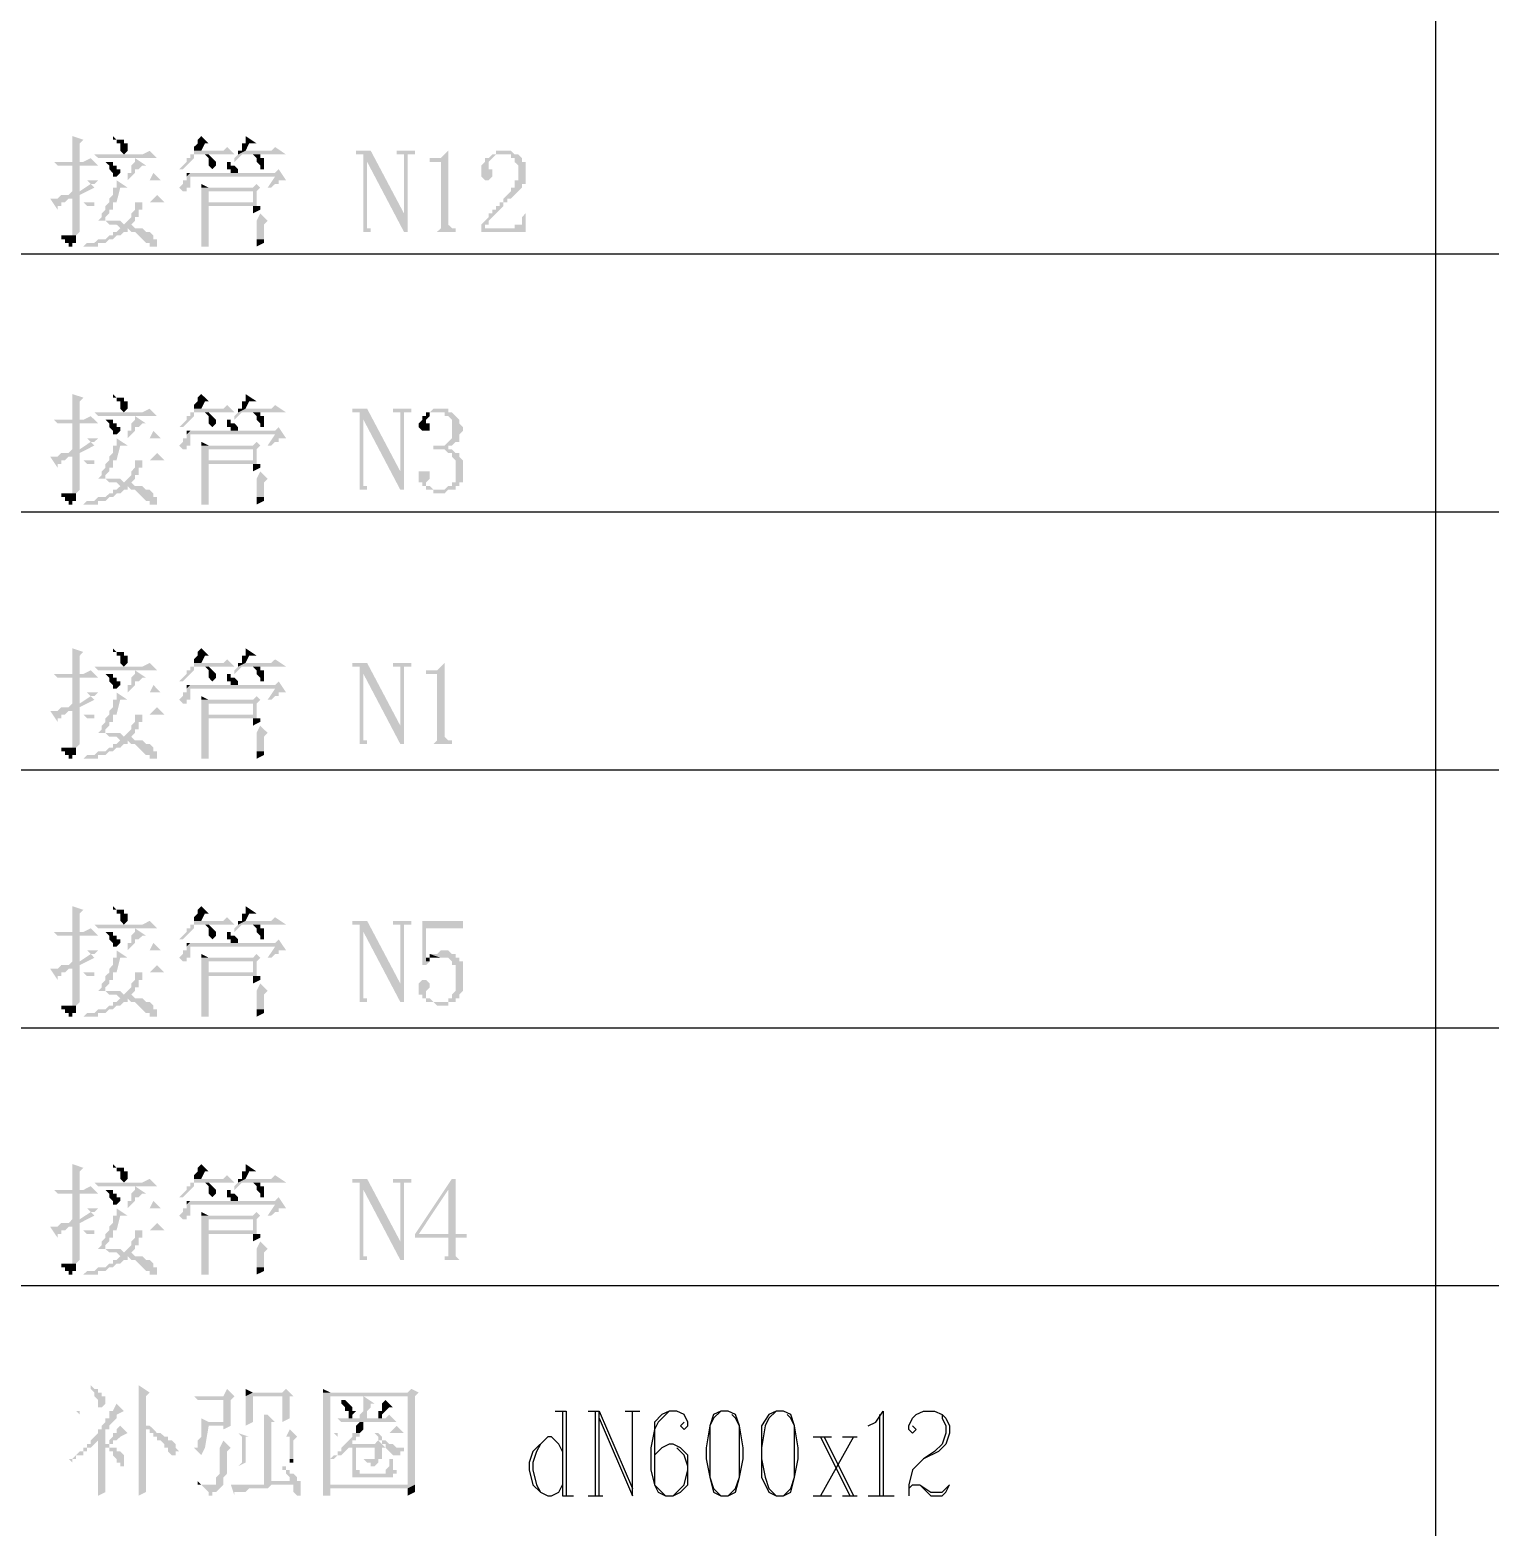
# Model space of a CAD drawing. Extents: x 51 to 246, y 3 to 417.
# Drawn here: x 198.56 to 215.34, y 81.17 to 98.37 of the extents above; entities that cross this region are included whole.
import ezdxf

# ---------------------------------------------------------------- set-up
doc = ezdxf.new("R2010")
doc.units = 0
doc.header["$MEASUREMENT"] = 0
doc.layers.add('_____1', color=160, linetype='Continuous')

msp = doc.modelspace()

# ---------------------------------------------------------------- hatches: boundary and pattern name
at = {"layer": '_____1'}
for points in [[(199.051, 97.155), (199.051, 96.858), (199.136, 96.858), (199.136, 97.07), (199.178, 97.112)], [(200.829, 97.028), (200.787, 96.985), (200.448, 96.985), (200.448, 96.943), (200.406, 96.943), (200.406, 96.901), (200.364, 96.901), (200.364, 96.858), (200.279, 96.774), (200.321, 96.774), (200.448, 96.901), (200.448, 96.943), (200.914, 96.943)], [(200.533, 97.155), (200.491, 97.112), (200.491, 97.07), (200.448, 97.028), (200.448, 96.985), (200.533, 96.985), (200.575, 97.07), (200.618, 97.07)], [(201.38, 97.028), (201.337, 96.985), (201.041, 96.985), (200.956, 96.943), (200.914, 96.901), (200.914, 96.858), (200.999, 96.943), (201.507, 96.943)], [(201.041, 97.155), (201.041, 97.07), (200.999, 97.07), (200.999, 96.985), (200.956, 96.985), (200.956, 96.943), (201.041, 96.985), (201.083, 97.07), (201.168, 97.07)], [(199.263, 96.901), (199.178, 96.858), (198.84, 96.858), (198.882, 96.816), (199.348, 96.816)], [(199.94, 96.985), (199.856, 96.943), (199.305, 96.943), (199.348, 96.901), (200.025, 96.901)], [(199.432, 96.901), (199.432, 96.858), (199.475, 96.816), (199.475, 96.774), (199.517, 96.731), (199.517, 96.689), (199.559, 96.689), (199.602, 96.731), (199.602, 96.774), (199.559, 96.774), (199.559, 96.816), (199.517, 96.816), (199.517, 96.858), (199.432, 96.858)], [(199.771, 96.901), (199.771, 96.858), (199.729, 96.816), (199.729, 96.731), (199.686, 96.731), (199.686, 96.647), (199.771, 96.731), (199.771, 96.774), (199.813, 96.774), (199.856, 96.816), (199.898, 96.816)], [(200.787, 96.858), (200.829, 96.858), (200.829, 96.774), (200.872, 96.774), (200.872, 96.731), (200.956, 96.731), (200.956, 96.774), (200.914, 96.816), (200.872, 96.816), (200.872, 96.858), (200.829, 96.858)], [(202.48, 96.985), (202.311, 96.985), (202.311, 96.943), (202.396, 96.943), (202.396, 96.901), (202.438, 96.858), (202.861, 96.054), (202.861, 96.266)], [(202.396, 96.901), (202.396, 96.054), (202.311, 96.054), (202.523, 96.054), (202.48, 96.054), (202.48, 96.096), (202.438, 96.096), (202.438, 96.858)], [(202.988, 96.985), (202.777, 96.985), (202.777, 96.943), (202.861, 96.943), (202.861, 96.054), (202.904, 96.054), (202.904, 96.943), (202.988, 96.943)], [(203.369, 96.985), (203.285, 96.901), (203.158, 96.901), (203.158, 96.858), (203.285, 96.858), (203.285, 96.096), (203.242, 96.054), (203.158, 96.054), (203.539, 96.054), (203.454, 96.054), (203.454, 96.096), (203.412, 96.096), (203.369, 96.138)], [(204.004, 96.985), (203.92, 96.985), (203.92, 96.943), (203.877, 96.943), (204.089, 96.943), (204.089, 96.901), (204.131, 96.901), (204.131, 96.858), (204.174, 96.816), (204.174, 96.647), (204.131, 96.647), (204.131, 96.562), (204.089, 96.562), (204.089, 96.52), (204.004, 96.435), (204.004, 96.393), (203.962, 96.393), (203.962, 96.35), (203.92, 96.35), (203.92, 96.308), (203.877, 96.308), (203.877, 96.266), (203.835, 96.266), (203.835, 96.223), (203.793, 96.181), (203.75, 96.138), (203.75, 96.096), (203.793, 96.096), (203.793, 96.138), (203.835, 96.138), (203.835, 96.181), (204.004, 96.35), (204.004, 96.393), (204.047, 96.393), (204.047, 96.435), (204.089, 96.435), (204.174, 96.52), (204.216, 96.562), (204.216, 96.604), (204.258, 96.604), (204.258, 96.858), (204.216, 96.858), (204.216, 96.901), (204.174, 96.943), (204.131, 96.943), (204.089, 96.985), (204.047, 96.985)], [(203.877, 96.943), (203.835, 96.901), (203.793, 96.901), (203.793, 96.858), (203.75, 96.816), (203.75, 96.689), (203.793, 96.647), (203.835, 96.647), (203.877, 96.689), (203.877, 96.774), (203.835, 96.774), (203.835, 96.858), (203.92, 96.943), (204.004, 96.943)], [(199.983, 96.731), (199.94, 96.647), (199.221, 96.647), (199.263, 96.604), (199.305, 96.604), (199.348, 96.647), (200.067, 96.647)], [(200.364, 96.689), (200.364, 96.647), (200.321, 96.647), (200.321, 96.604), (200.279, 96.562), (200.321, 96.52), (200.364, 96.52), (200.364, 96.562), (200.406, 96.562), (200.406, 96.689), (201.38, 96.689)], [(200.406, 96.774), (200.406, 96.731), (200.364, 96.731), (200.364, 96.689), (200.406, 96.731)], [(201.422, 96.774), (201.38, 96.731), (200.406, 96.731), (200.364, 96.689), (201.38, 96.689), (201.295, 96.562), (201.337, 96.562), (201.38, 96.604), (201.422, 96.604), (201.422, 96.647), (201.507, 96.647)], [(199.263, 96.604), (199.136, 96.52), (199.051, 96.52), (199.009, 96.477), (198.924, 96.477), (198.882, 96.435), (199.051, 96.435), (199.051, 96.012), (199.009, 96.012), (199.094, 96.012), (199.136, 96.054), (199.136, 96.477), (199.305, 96.562)], [(199.559, 96.647), (199.559, 96.562), (199.517, 96.562), (199.517, 96.477), (199.475, 96.435), (199.475, 96.393), (199.559, 96.393), (199.602, 96.562), (199.686, 96.562)], [(200.533, 96.604), (200.533, 96.562), (200.618, 96.562)], [(201.168, 96.604), (201.126, 96.562), (200.533, 96.562), (200.533, 96.181), (201.168, 96.181), (201.168, 95.969), (200.533, 95.969), (200.533, 95.885), (200.618, 95.885), (200.618, 95.969), (201.253, 95.969), (201.253, 96.138), (201.295, 96.181), (200.618, 96.181), (200.618, 96.35), (201.168, 96.35), (200.618, 96.393), (200.618, 96.52), (201.126, 96.52), (201.21, 96.562)], [(201.21, 96.562), (201.126, 96.52), (201.126, 96.393), (200.618, 96.393), (201.168, 96.35), (201.168, 96.52)], [(198.882, 96.435), (198.797, 96.435), (198.882, 96.308), (198.882, 96.35), (198.924, 96.35), (198.924, 96.393), (198.967, 96.393), (199.009, 96.435), (199.051, 96.435)], [(200.025, 96.477), (199.94, 96.393), (199.178, 96.393), (199.221, 96.35), (199.305, 96.35), (199.305, 96.393), (200.11, 96.393)], [(199.517, 96.393), (199.475, 96.393), (199.432, 96.35), (199.432, 96.308), (199.39, 96.266), (199.39, 96.223), (199.348, 96.181), (199.432, 96.181), (199.475, 96.138), (199.559, 96.138), (199.602, 96.096), (199.686, 96.096), (199.729, 96.054), (199.771, 96.054), (199.898, 95.927), (199.94, 95.927), (199.94, 95.885), (200.025, 95.885), (200.025, 95.969), (199.983, 95.969), (199.983, 96.012), (199.94, 96.054), (199.898, 96.054), (199.856, 96.096), (199.771, 96.096), (199.729, 96.138), (199.644, 96.138), (199.602, 96.181), (199.432, 96.181), (199.432, 96.223), (199.475, 96.266), (199.475, 96.308), (199.517, 96.308), (199.517, 96.35)], [(199.856, 96.393), (199.771, 96.393), (199.771, 96.308), (199.729, 96.266), (199.729, 96.223), (199.644, 96.138), (199.729, 96.138), (199.771, 96.181), (199.771, 96.223), (199.813, 96.223), (199.813, 96.308), (199.856, 96.308), (199.856, 96.35)], [(201.168, 96.35), (201.126, 96.35), (201.126, 96.266), (201.21, 96.308), (201.21, 96.35)], [(200.533, 96.181), (200.533, 95.969), (200.618, 95.969), (200.618, 96.181), (201.168, 96.181)], [(201.21, 96.266), (201.168, 96.181), (200.618, 96.181), (201.295, 96.181)], [(204.258, 96.266), (204.216, 96.223), (204.216, 96.138), (204.131, 96.138), (204.131, 96.096), (203.75, 96.096), (203.75, 96.054), (204.258, 96.054)], [(199.602, 96.096), (199.559, 96.054), (199.517, 96.054), (199.517, 96.012), (199.475, 96.012), (199.432, 95.969), (199.348, 95.969), (199.305, 95.927), (199.221, 95.927), (199.178, 95.885), (199.136, 95.885), (199.348, 95.885), (199.348, 95.927), (199.432, 95.927), (199.475, 95.969), (199.517, 95.969), (199.559, 96.012), (199.602, 96.012), (199.644, 96.054), (199.686, 96.054), (199.686, 96.096)], [(201.253, 95.969), (201.168, 95.969), (201.168, 95.885), (201.253, 95.927)], [(199.051, 94.191), (199.051, 93.895), (199.136, 93.895), (199.136, 94.107), (199.178, 94.149)], [(200.533, 94.191), (200.491, 94.149), (200.491, 94.107), (200.448, 94.064), (200.448, 94.022), (200.533, 94.022), (200.575, 94.107), (200.618, 94.107)], [(201.041, 94.191), (201.041, 94.107), (200.999, 94.107), (200.999, 94.022), (200.956, 94.022), (200.956, 93.98), (201.041, 94.022), (201.083, 94.107), (201.168, 94.107)], [(199.263, 93.937), (199.178, 93.895), (198.84, 93.895), (198.882, 93.853), (199.348, 93.853)], [(199.94, 94.022), (199.856, 93.98), (199.305, 93.98), (199.348, 93.937), (200.025, 93.937)], [(199.432, 93.937), (199.432, 93.895), (199.475, 93.853), (199.475, 93.81), (199.517, 93.768), (199.517, 93.726), (199.559, 93.726), (199.602, 93.768), (199.602, 93.81), (199.559, 93.81), (199.559, 93.853), (199.517, 93.853), (199.517, 93.895), (199.432, 93.895)], [(199.771, 93.937), (199.771, 93.895), (199.729, 93.853), (199.729, 93.768), (199.686, 93.768), (199.686, 93.683), (199.771, 93.768), (199.771, 93.81), (199.813, 93.81), (199.856, 93.853), (199.898, 93.853)], [(200.829, 94.064), (200.787, 94.022), (200.448, 94.022), (200.448, 93.98), (200.406, 93.98), (200.406, 93.937), (200.364, 93.937), (200.364, 93.895), (200.279, 93.81), (200.321, 93.81), (200.448, 93.937), (200.448, 93.98), (200.914, 93.98)], [(201.38, 94.064), (201.337, 94.022), (201.041, 94.022), (200.956, 93.98), (200.914, 93.937), (200.914, 93.895), (200.999, 93.98), (201.507, 93.98)], [(202.438, 94.022), (202.269, 94.022), (202.269, 93.98), (202.353, 93.98), (202.353, 93.937), (202.396, 93.895), (202.819, 93.091), (202.819, 93.302)], [(202.353, 93.937), (202.353, 93.091), (202.269, 93.091), (202.48, 93.091), (202.438, 93.091), (202.438, 93.133), (202.396, 93.133), (202.396, 93.895)], [(202.946, 94.022), (202.734, 94.022), (202.734, 93.98), (202.819, 93.98), (202.819, 93.091), (202.861, 93.091), (202.861, 93.98), (202.946, 93.98)], [(203.158, 93.98), (203.115, 93.98), (203.115, 93.937), (203.073, 93.937), (203.073, 93.895), (203.031, 93.853), (203.031, 93.81), (203.073, 93.768), (203.158, 93.768), (203.158, 93.853), (203.115, 93.853), (203.115, 93.895), (203.158, 93.937), (203.158, 93.98), (203.242, 93.98)], [(203.285, 94.022), (203.2, 94.022), (203.158, 93.98), (203.327, 93.98), (203.327, 93.937), (203.369, 93.937), (203.412, 93.895), (203.412, 93.683), (203.327, 93.599), (203.2, 93.599), (203.2, 93.556), (203.327, 93.556), (203.369, 93.514), (203.412, 93.514), (203.412, 93.472), (203.454, 93.429), (203.454, 93.175), (203.412, 93.175), (203.412, 93.133), (203.369, 93.133), (203.327, 93.091), (203.242, 93.091), (203.454, 93.091), (203.454, 93.133), (203.496, 93.133), (203.496, 93.175), (203.539, 93.175), (203.539, 93.429), (203.496, 93.472), (203.496, 93.514), (203.454, 93.514), (203.412, 93.556), (203.369, 93.556), (203.369, 93.599), (203.412, 93.599), (203.454, 93.641), (203.496, 93.641), (203.496, 93.726), (203.539, 93.768), (203.539, 93.81), (203.496, 93.853), (203.496, 93.895), (203.412, 93.98), (203.369, 93.98), (203.369, 94.022), (203.327, 94.022)], [(199.983, 93.768), (199.94, 93.683), (199.221, 93.683), (199.263, 93.641), (199.305, 93.641), (199.348, 93.683), (200.067, 93.683)], [(200.406, 93.81), (200.406, 93.768), (200.364, 93.768), (200.364, 93.726), (200.406, 93.768)], [(201.422, 93.81), (201.38, 93.768), (200.406, 93.768), (200.364, 93.726), (201.38, 93.726), (201.295, 93.599), (201.337, 93.599), (201.38, 93.641), (201.422, 93.641), (201.422, 93.683), (201.507, 93.683)], [(200.787, 93.895), (200.829, 93.895), (200.829, 93.81), (200.872, 93.81), (200.872, 93.768), (200.956, 93.768), (200.956, 93.81), (200.914, 93.853), (200.872, 93.853), (200.872, 93.895), (200.829, 93.895)], [(199.263, 93.641), (199.136, 93.556), (199.051, 93.556), (199.009, 93.514), (198.924, 93.514), (198.882, 93.472), (199.051, 93.472), (199.051, 93.048), (199.009, 93.048), (199.094, 93.048), (199.136, 93.091), (199.136, 93.514), (199.305, 93.599)], [(199.559, 93.683), (199.559, 93.599), (199.517, 93.599), (199.517, 93.514), (199.475, 93.472), (199.475, 93.429), (199.559, 93.429), (199.602, 93.599), (199.686, 93.599)], [(200.364, 93.726), (200.364, 93.683), (200.321, 93.683), (200.321, 93.641), (200.279, 93.599), (200.321, 93.556), (200.364, 93.556), (200.364, 93.599), (200.406, 93.599), (200.406, 93.726), (201.38, 93.726)], [(200.533, 93.641), (200.533, 93.599), (200.618, 93.599)], [(201.168, 93.641), (201.126, 93.599), (200.533, 93.599), (200.533, 93.218), (201.168, 93.218), (201.168, 93.006), (200.533, 93.006), (200.533, 92.921), (200.618, 92.921), (200.618, 93.006), (201.253, 93.006), (201.253, 93.175), (201.295, 93.218), (200.618, 93.218), (200.618, 93.387), (201.168, 93.387), (200.618, 93.429), (200.618, 93.556), (201.126, 93.556), (201.21, 93.599)], [(201.21, 93.599), (201.126, 93.556), (201.126, 93.429), (200.618, 93.429), (201.168, 93.387), (201.168, 93.556)], [(198.882, 93.472), (198.797, 93.472), (198.882, 93.345), (198.882, 93.387), (198.924, 93.387), (198.924, 93.429), (198.967, 93.429), (199.009, 93.472), (199.051, 93.472)], [(200.025, 93.514), (199.94, 93.429), (199.178, 93.429), (199.221, 93.387), (199.305, 93.387), (199.305, 93.429), (200.11, 93.429)], [(199.517, 93.429), (199.475, 93.429), (199.432, 93.387), (199.432, 93.345), (199.39, 93.302), (199.39, 93.26), (199.348, 93.218), (199.432, 93.218), (199.475, 93.175), (199.559, 93.175), (199.602, 93.133), (199.686, 93.133), (199.729, 93.091), (199.771, 93.091), (199.898, 92.963), (199.94, 92.963), (199.94, 92.921), (200.025, 92.921), (200.025, 93.006), (199.983, 93.006), (199.983, 93.048), (199.94, 93.091), (199.898, 93.091), (199.856, 93.133), (199.771, 93.133), (199.729, 93.175), (199.644, 93.175), (199.602, 93.218), (199.432, 93.218), (199.432, 93.26), (199.475, 93.302), (199.475, 93.345), (199.517, 93.345), (199.517, 93.387)], [(199.856, 93.429), (199.771, 93.429), (199.771, 93.345), (199.729, 93.302), (199.729, 93.26), (199.644, 93.175), (199.729, 93.175), (199.771, 93.218), (199.771, 93.26), (199.813, 93.26), (199.813, 93.345), (199.856, 93.345), (199.856, 93.387)], [(201.21, 93.302), (201.168, 93.218), (200.618, 93.218), (201.295, 93.218)], [(201.168, 93.387), (201.126, 93.387), (201.126, 93.302), (201.21, 93.345), (201.21, 93.387)], [(203.073, 93.302), (203.031, 93.302), (203.031, 93.175), (203.073, 93.175), (203.073, 93.133), (203.115, 93.133), (203.115, 93.091), (203.2, 93.091), (203.2, 93.048), (203.327, 93.048), (203.369, 93.091), (203.412, 93.091), (203.2, 93.091), (203.158, 93.133), (203.115, 93.133), (203.115, 93.175), (203.158, 93.218), (203.158, 93.302), (203.115, 93.302)], [(199.602, 93.133), (199.559, 93.091), (199.517, 93.091), (199.517, 93.048), (199.475, 93.048), (199.432, 93.006), (199.348, 93.006), (199.305, 92.963), (199.221, 92.963), (199.178, 92.921), (199.136, 92.921), (199.348, 92.921), (199.348, 92.963), (199.432, 92.963), (199.475, 93.006), (199.517, 93.006), (199.559, 93.048), (199.602, 93.048), (199.644, 93.091), (199.686, 93.091), (199.686, 93.133)], [(200.533, 93.218), (200.533, 93.006), (200.618, 93.006), (200.618, 93.218), (201.168, 93.218)], [(201.253, 93.006), (201.168, 93.006), (201.168, 92.921), (201.253, 92.963)], [(199.051, 91.27), (199.051, 90.974), (199.136, 90.974), (199.136, 91.185), (199.178, 91.228)], [(200.533, 91.27), (200.491, 91.228), (200.491, 91.185), (200.448, 91.143), (200.448, 91.101), (200.533, 91.101), (200.575, 91.185), (200.618, 91.185)], [(201.041, 91.27), (201.041, 91.185), (200.999, 91.185), (200.999, 91.101), (200.956, 91.101), (200.956, 91.059), (201.041, 91.101), (201.083, 91.185), (201.168, 91.185)], [(199.263, 91.016), (199.178, 90.974), (198.84, 90.974), (198.882, 90.932), (199.348, 90.932)], [(199.94, 91.101), (199.856, 91.059), (199.305, 91.059), (199.348, 91.016), (200.025, 91.016)], [(199.432, 91.016), (199.432, 90.974), (199.475, 90.932), (199.475, 90.889), (199.517, 90.847), (199.517, 90.805), (199.559, 90.805), (199.602, 90.847), (199.602, 90.889), (199.559, 90.889), (199.559, 90.932), (199.517, 90.932), (199.517, 90.974), (199.432, 90.974)], [(199.771, 91.016), (199.771, 90.974), (199.729, 90.932), (199.729, 90.847), (199.686, 90.847), (199.686, 90.762), (199.771, 90.847), (199.771, 90.889), (199.813, 90.889), (199.856, 90.932), (199.898, 90.932)], [(200.829, 91.143), (200.787, 91.101), (200.448, 91.101), (200.448, 91.059), (200.406, 91.059), (200.406, 91.016), (200.364, 91.016), (200.364, 90.974), (200.279, 90.889), (200.321, 90.889), (200.448, 91.016), (200.448, 91.059), (200.914, 91.059)], [(201.38, 91.143), (201.337, 91.101), (201.041, 91.101), (200.956, 91.059), (200.914, 91.016), (200.914, 90.974), (200.999, 91.059), (201.507, 91.059)], [(202.438, 91.101), (202.269, 91.101), (202.269, 91.059), (202.353, 91.059), (202.353, 91.016), (202.396, 90.974), (202.819, 90.17), (202.819, 90.381)], [(202.353, 91.016), (202.353, 90.17), (202.269, 90.17), (202.48, 90.17), (202.438, 90.17), (202.438, 90.212), (202.396, 90.212), (202.396, 90.974)], [(202.946, 91.101), (202.734, 91.101), (202.734, 91.059), (202.819, 91.059), (202.819, 90.17), (202.861, 90.17), (202.861, 91.059), (202.946, 91.059)], [(203.327, 91.101), (203.242, 91.016), (203.115, 91.016), (203.115, 90.974), (203.242, 90.974), (203.242, 90.212), (203.2, 90.17), (203.115, 90.17), (203.496, 90.17), (203.412, 90.17), (203.412, 90.212), (203.369, 90.212), (203.327, 90.254)], [(199.983, 90.847), (199.94, 90.762), (199.221, 90.762), (199.263, 90.72), (199.305, 90.72), (199.348, 90.762), (200.067, 90.762)], [(200.406, 90.889), (200.406, 90.847), (200.364, 90.847), (200.364, 90.805), (200.406, 90.847)], [(201.422, 90.889), (201.38, 90.847), (200.406, 90.847), (200.364, 90.805), (201.38, 90.805), (201.295, 90.678), (201.337, 90.678), (201.38, 90.72), (201.422, 90.72), (201.422, 90.762), (201.507, 90.762)], [(200.787, 90.974), (200.829, 90.974), (200.829, 90.889), (200.872, 90.889), (200.872, 90.847), (200.956, 90.847), (200.956, 90.889), (200.914, 90.932), (200.872, 90.932), (200.872, 90.974), (200.829, 90.974)], [(199.263, 90.72), (199.136, 90.635), (199.051, 90.635), (199.009, 90.593), (198.924, 90.593), (198.882, 90.551), (199.051, 90.551), (199.051, 90.127), (199.009, 90.127), (199.094, 90.127), (199.136, 90.17), (199.136, 90.593), (199.305, 90.678)], [(199.559, 90.762), (199.559, 90.678), (199.517, 90.678), (199.517, 90.593), (199.475, 90.551), (199.475, 90.508), (199.559, 90.508), (199.602, 90.678), (199.686, 90.678)], [(200.364, 90.805), (200.364, 90.762), (200.321, 90.762), (200.321, 90.72), (200.279, 90.678), (200.321, 90.635), (200.364, 90.635), (200.364, 90.678), (200.406, 90.678), (200.406, 90.805), (201.38, 90.805)], [(200.533, 90.72), (200.533, 90.678), (200.618, 90.678)], [(201.168, 90.72), (201.126, 90.678), (200.533, 90.678), (200.533, 90.297), (201.168, 90.297), (201.168, 90.085), (200.533, 90.085), (200.533, 90), (200.618, 90), (200.618, 90.085), (201.253, 90.085), (201.253, 90.254), (201.295, 90.297), (200.618, 90.297), (200.618, 90.466), (201.168, 90.466), (200.618, 90.508), (200.618, 90.635), (201.126, 90.635), (201.21, 90.678)], [(201.21, 90.678), (201.126, 90.635), (201.126, 90.508), (200.618, 90.508), (201.168, 90.466), (201.168, 90.635)], [(198.882, 90.551), (198.797, 90.551), (198.882, 90.424), (198.882, 90.466), (198.924, 90.466), (198.924, 90.508), (198.967, 90.508), (199.009, 90.551), (199.051, 90.551)], [(200.025, 90.593), (199.94, 90.508), (199.178, 90.508), (199.221, 90.466), (199.305, 90.466), (199.305, 90.508), (200.11, 90.508)], [(199.517, 90.508), (199.475, 90.508), (199.432, 90.466), (199.432, 90.424), (199.39, 90.381), (199.39, 90.339), (199.348, 90.297), (199.432, 90.297), (199.475, 90.254), (199.559, 90.254), (199.602, 90.212), (199.686, 90.212), (199.729, 90.17), (199.771, 90.17), (199.898, 90.043), (199.94, 90.043), (199.94, 90), (200.025, 90), (200.025, 90.085), (199.983, 90.085), (199.983, 90.127), (199.94, 90.17), (199.898, 90.17), (199.856, 90.212), (199.771, 90.212), (199.729, 90.254), (199.644, 90.254), (199.602, 90.297), (199.432, 90.297), (199.432, 90.339), (199.475, 90.381), (199.475, 90.424), (199.517, 90.424), (199.517, 90.466)], [(199.856, 90.508), (199.771, 90.508), (199.771, 90.424), (199.729, 90.381), (199.729, 90.339), (199.644, 90.254), (199.729, 90.254), (199.771, 90.297), (199.771, 90.339), (199.813, 90.339), (199.813, 90.424), (199.856, 90.424), (199.856, 90.466)], [(201.21, 90.381), (201.168, 90.297), (200.618, 90.297), (201.295, 90.297)], [(201.168, 90.466), (201.126, 90.466), (201.126, 90.381), (201.21, 90.424), (201.21, 90.466)], [(199.602, 90.212), (199.559, 90.17), (199.517, 90.17), (199.517, 90.127), (199.475, 90.127), (199.432, 90.085), (199.348, 90.085), (199.305, 90.043), (199.221, 90.043), (199.178, 90), (199.136, 90), (199.348, 90), (199.348, 90.043), (199.432, 90.043), (199.475, 90.085), (199.517, 90.085), (199.559, 90.127), (199.602, 90.127), (199.644, 90.17), (199.686, 90.17), (199.686, 90.212)], [(200.533, 90.297), (200.533, 90.085), (200.618, 90.085), (200.618, 90.297), (201.168, 90.297)], [(201.253, 90.085), (201.168, 90.085), (201.168, 90), (201.253, 90.043)], [(199.051, 88.307), (199.051, 88.01), (199.136, 88.01), (199.136, 88.222), (199.178, 88.265)], [(200.533, 88.307), (200.491, 88.265), (200.491, 88.222), (200.448, 88.18), (200.448, 88.138), (200.533, 88.138), (200.575, 88.222), (200.618, 88.222)], [(201.041, 88.307), (201.041, 88.222), (200.999, 88.222), (200.999, 88.138), (200.956, 88.138), (200.956, 88.095), (201.041, 88.138), (201.083, 88.222), (201.168, 88.222)], [(199.94, 88.138), (199.856, 88.095), (199.305, 88.095), (199.348, 88.053), (200.025, 88.053)], [(200.829, 88.18), (200.787, 88.138), (200.448, 88.138), (200.448, 88.095), (200.406, 88.095), (200.406, 88.053), (200.364, 88.053), (200.364, 88.01), (200.279, 87.926), (200.321, 87.926), (200.448, 88.053), (200.448, 88.095), (200.914, 88.095)], [(201.38, 88.18), (201.337, 88.138), (201.041, 88.138), (200.956, 88.095), (200.914, 88.053), (200.914, 88.01), (200.999, 88.095), (201.507, 88.095)], [(202.438, 88.138), (202.269, 88.138), (202.269, 88.095), (202.353, 88.095), (202.353, 88.053), (202.396, 88.01), (202.819, 87.206), (202.819, 87.418)], [(202.946, 88.138), (202.734, 88.138), (202.734, 88.095), (202.819, 88.095), (202.819, 87.206), (202.861, 87.206), (202.861, 88.095), (202.946, 88.095)], [(203.539, 88.138), (203.073, 88.138), (203.073, 87.63), (203.115, 87.63), (203.158, 87.672), (203.115, 87.672), (203.115, 88.053), (203.539, 88.053)], [(199.263, 88.053), (199.178, 88.01), (198.84, 88.01), (198.882, 87.968), (199.348, 87.968)], [(199.432, 88.053), (199.432, 88.01), (199.475, 87.968), (199.475, 87.926), (199.517, 87.884), (199.517, 87.841), (199.559, 87.841), (199.602, 87.884), (199.602, 87.926), (199.559, 87.926), (199.559, 87.968), (199.517, 87.968), (199.517, 88.01), (199.432, 88.01)], [(199.771, 88.053), (199.771, 88.01), (199.729, 87.968), (199.729, 87.884), (199.686, 87.884), (199.686, 87.799), (199.771, 87.884), (199.771, 87.926), (199.813, 87.926), (199.856, 87.968), (199.898, 87.968)], [(200.406, 87.926), (200.406, 87.884), (200.364, 87.884), (200.364, 87.841), (200.406, 87.884)], [(201.422, 87.926), (201.38, 87.884), (200.406, 87.884), (200.364, 87.841), (201.38, 87.841), (201.295, 87.714), (201.337, 87.714), (201.38, 87.757), (201.422, 87.757), (201.422, 87.799), (201.507, 87.799)], [(200.787, 88.01), (200.829, 88.01), (200.829, 87.926), (200.872, 87.926), (200.872, 87.884), (200.956, 87.884), (200.956, 87.926), (200.914, 87.968), (200.872, 87.968), (200.872, 88.01), (200.829, 88.01)], [(202.353, 88.053), (202.353, 87.206), (202.269, 87.206), (202.48, 87.206), (202.438, 87.206), (202.438, 87.249), (202.396, 87.249), (202.396, 88.01)], [(199.263, 87.757), (199.136, 87.672), (199.051, 87.672), (199.009, 87.63), (198.924, 87.63), (198.882, 87.587), (199.051, 87.587), (199.051, 87.164), (199.009, 87.164), (199.094, 87.164), (199.136, 87.206), (199.136, 87.63), (199.305, 87.714)], [(199.983, 87.884), (199.94, 87.799), (199.221, 87.799), (199.263, 87.757), (199.305, 87.757), (199.348, 87.799), (200.067, 87.799)], [(199.559, 87.799), (199.559, 87.714), (199.517, 87.714), (199.517, 87.63), (199.475, 87.587), (199.475, 87.545), (199.559, 87.545), (199.602, 87.714), (199.686, 87.714)], [(200.364, 87.841), (200.364, 87.799), (200.321, 87.799), (200.321, 87.757), (200.279, 87.714), (200.321, 87.672), (200.364, 87.672), (200.364, 87.714), (200.406, 87.714), (200.406, 87.841), (201.38, 87.841)], [(200.533, 87.757), (200.533, 87.714), (200.618, 87.714)], [(201.168, 87.757), (201.126, 87.714), (200.533, 87.714), (200.533, 87.333), (201.168, 87.333), (201.168, 87.122), (200.533, 87.122), (200.533, 87.037), (200.618, 87.037), (200.618, 87.122), (201.253, 87.122), (201.253, 87.291), (201.295, 87.333), (200.618, 87.333), (200.618, 87.503), (201.168, 87.503), (200.618, 87.545), (200.618, 87.672), (201.126, 87.672), (201.21, 87.714)], [(203.158, 87.757), (203.158, 87.714), (203.115, 87.714), (203.115, 87.672), (203.158, 87.672), (203.158, 87.714), (203.285, 87.714)], [(203.327, 87.799), (203.285, 87.799), (203.242, 87.757), (203.158, 87.757), (203.285, 87.714), (203.369, 87.714), (203.412, 87.672), (203.412, 87.63), (203.454, 87.63), (203.454, 87.333), (203.412, 87.291), (203.412, 87.249), (203.369, 87.249), (203.369, 87.206), (203.158, 87.206), (203.2, 87.206), (203.242, 87.164), (203.369, 87.164), (203.369, 87.206), (203.454, 87.206), (203.454, 87.249), (203.496, 87.249), (203.496, 87.291), (203.539, 87.333), (203.539, 87.672), (203.496, 87.672), (203.496, 87.714), (203.454, 87.714), (203.454, 87.757), (203.412, 87.757), (203.369, 87.799)], [(198.882, 87.587), (198.797, 87.587), (198.882, 87.46), (198.882, 87.503), (198.924, 87.503), (198.924, 87.545), (198.967, 87.545), (199.009, 87.587), (199.051, 87.587)], [(200.025, 87.63), (199.94, 87.545), (199.178, 87.545), (199.221, 87.503), (199.305, 87.503), (199.305, 87.545), (200.11, 87.545)], [(201.21, 87.714), (201.126, 87.672), (201.126, 87.545), (200.618, 87.545), (201.168, 87.503), (201.168, 87.672)], [(199.517, 87.545), (199.475, 87.545), (199.432, 87.503), (199.432, 87.46), (199.39, 87.418), (199.39, 87.376), (199.348, 87.333), (199.432, 87.333), (199.475, 87.291), (199.559, 87.291), (199.602, 87.249), (199.686, 87.249), (199.729, 87.206), (199.771, 87.206), (199.898, 87.079), (199.94, 87.079), (199.94, 87.037), (200.025, 87.037), (200.025, 87.122), (199.983, 87.122), (199.983, 87.164), (199.94, 87.206), (199.898, 87.206), (199.856, 87.249), (199.771, 87.249), (199.729, 87.291), (199.644, 87.291), (199.602, 87.333), (199.432, 87.333), (199.432, 87.376), (199.475, 87.418), (199.475, 87.46), (199.517, 87.46), (199.517, 87.503)], [(199.856, 87.545), (199.771, 87.545), (199.771, 87.46), (199.729, 87.418), (199.729, 87.376), (199.644, 87.291), (199.729, 87.291), (199.771, 87.333), (199.771, 87.376), (199.813, 87.376), (199.813, 87.46), (199.856, 87.46), (199.856, 87.503)], [(201.21, 87.418), (201.168, 87.333), (200.618, 87.333), (201.295, 87.333)], [(201.168, 87.503), (201.126, 87.503), (201.126, 87.418), (201.21, 87.46), (201.21, 87.503)], [(203.073, 87.46), (203.031, 87.418), (203.031, 87.291), (203.073, 87.291), (203.073, 87.249), (203.115, 87.249), (203.115, 87.206), (203.285, 87.206), (203.2, 87.206), (203.158, 87.249), (203.115, 87.249), (203.115, 87.333), (203.158, 87.376), (203.158, 87.418), (203.115, 87.46)], [(199.602, 87.249), (199.559, 87.206), (199.517, 87.206), (199.517, 87.164), (199.475, 87.164), (199.432, 87.122), (199.348, 87.122), (199.305, 87.079), (199.221, 87.079), (199.178, 87.037), (199.136, 87.037), (199.348, 87.037), (199.348, 87.079), (199.432, 87.079), (199.475, 87.122), (199.517, 87.122), (199.559, 87.164), (199.602, 87.164), (199.644, 87.206), (199.686, 87.206), (199.686, 87.249)], [(200.533, 87.333), (200.533, 87.122), (200.618, 87.122), (200.618, 87.333), (201.168, 87.333)], [(201.253, 87.122), (201.168, 87.122), (201.168, 87.037), (201.253, 87.079)], [(199.051, 85.344), (199.051, 85.047), (199.136, 85.047), (199.136, 85.259), (199.178, 85.301)], [(200.533, 85.344), (200.491, 85.301), (200.491, 85.259), (200.448, 85.217), (200.448, 85.174), (200.533, 85.174), (200.575, 85.259), (200.618, 85.259)], [(201.041, 85.344), (201.041, 85.259), (200.999, 85.259), (200.999, 85.174), (200.956, 85.174), (200.956, 85.132), (201.041, 85.174), (201.083, 85.259), (201.168, 85.259)], [(199.94, 85.174), (199.856, 85.132), (199.305, 85.132), (199.348, 85.09), (200.025, 85.09)], [(200.829, 85.217), (200.787, 85.174), (200.448, 85.174), (200.448, 85.132), (200.406, 85.132), (200.406, 85.09), (200.364, 85.09), (200.364, 85.047), (200.279, 84.963), (200.321, 84.963), (200.448, 85.09), (200.448, 85.132), (200.914, 85.132)], [(201.38, 85.217), (201.337, 85.174), (201.041, 85.174), (200.956, 85.132), (200.914, 85.09), (200.914, 85.047), (200.999, 85.132), (201.507, 85.132)], [(202.438, 85.174), (202.269, 85.174), (202.269, 85.132), (202.353, 85.132), (202.353, 85.09), (202.396, 85.047), (202.819, 84.243), (202.819, 84.455)], [(202.946, 85.174), (202.734, 85.174), (202.734, 85.132), (202.819, 85.132), (202.819, 84.243), (202.861, 84.243), (202.861, 85.132), (202.946, 85.132)], [(203.454, 85.174), (203.412, 85.174), (202.988, 84.539), (202.988, 84.497), (203.369, 84.497), (203.369, 84.285), (203.327, 84.285), (203.327, 84.243), (203.2, 84.243), (203.581, 84.243), (203.496, 84.243), (203.454, 84.285), (203.454, 84.497), (203.581, 84.497), (203.581, 84.539), (203.031, 84.539), (203.369, 85.047)], [(203.454, 85.174), (203.369, 85.047), (203.369, 84.539), (203.031, 84.539), (203.454, 84.539)], [(199.263, 85.09), (199.178, 85.047), (198.84, 85.047), (198.882, 85.005), (199.348, 85.005)], [(199.432, 85.09), (199.432, 85.047), (199.475, 85.005), (199.475, 84.963), (199.517, 84.92), (199.517, 84.878), (199.559, 84.878), (199.602, 84.92), (199.602, 84.963), (199.559, 84.963), (199.559, 85.005), (199.517, 85.005), (199.517, 85.047), (199.432, 85.047)], [(199.771, 85.09), (199.771, 85.047), (199.729, 85.005), (199.729, 84.92), (199.686, 84.92), (199.686, 84.835), (199.771, 84.92), (199.771, 84.963), (199.813, 84.963), (199.856, 85.005), (199.898, 85.005)], [(200.787, 85.047), (200.829, 85.047), (200.829, 84.963), (200.872, 84.963), (200.872, 84.92), (200.956, 84.92), (200.956, 84.963), (200.914, 85.005), (200.872, 85.005), (200.872, 85.047), (200.829, 85.047)], [(202.353, 85.09), (202.353, 84.243), (202.269, 84.243), (202.48, 84.243), (202.438, 84.243), (202.438, 84.285), (202.396, 84.285), (202.396, 85.047)], [(199.983, 84.92), (199.94, 84.835), (199.221, 84.835), (199.263, 84.793), (199.305, 84.793), (199.348, 84.835), (200.067, 84.835)], [(199.559, 84.835), (199.559, 84.751), (199.517, 84.751), (199.517, 84.666), (199.475, 84.624), (199.475, 84.582), (199.559, 84.582), (199.602, 84.751), (199.686, 84.751)], [(200.364, 84.878), (200.364, 84.835), (200.321, 84.835), (200.321, 84.793), (200.279, 84.751), (200.321, 84.709), (200.364, 84.709), (200.364, 84.751), (200.406, 84.751), (200.406, 84.878), (201.38, 84.878)], [(200.406, 84.963), (200.406, 84.92), (200.364, 84.92), (200.364, 84.878), (200.406, 84.92)], [(201.422, 84.963), (201.38, 84.92), (200.406, 84.92), (200.364, 84.878), (201.38, 84.878), (201.295, 84.751), (201.337, 84.751), (201.38, 84.793), (201.422, 84.793), (201.422, 84.835), (201.507, 84.835)], [(198.882, 84.624), (198.797, 84.624), (198.882, 84.497), (198.882, 84.539), (198.924, 84.539), (198.924, 84.582), (198.967, 84.582), (199.009, 84.624), (199.051, 84.624)], [(199.263, 84.793), (199.136, 84.709), (199.051, 84.709), (199.009, 84.666), (198.924, 84.666), (198.882, 84.624), (199.051, 84.624), (199.051, 84.201), (199.009, 84.201), (199.094, 84.201), (199.136, 84.243), (199.136, 84.666), (199.305, 84.751)], [(200.025, 84.666), (199.94, 84.582), (199.178, 84.582), (199.221, 84.539), (199.305, 84.539), (199.305, 84.582), (200.11, 84.582)], [(200.533, 84.793), (200.533, 84.751), (200.618, 84.751)], [(201.168, 84.793), (201.126, 84.751), (200.533, 84.751), (200.533, 84.37), (201.168, 84.37), (201.168, 84.158), (200.533, 84.158), (200.533, 84.074), (200.618, 84.074), (200.618, 84.158), (201.253, 84.158), (201.253, 84.328), (201.295, 84.37), (200.618, 84.37), (200.618, 84.539), (201.168, 84.539), (200.618, 84.582), (200.618, 84.709), (201.126, 84.709), (201.21, 84.751)], [(201.21, 84.751), (201.126, 84.709), (201.126, 84.582), (200.618, 84.582), (201.168, 84.539), (201.168, 84.709)], [(199.517, 84.582), (199.475, 84.582), (199.432, 84.539), (199.432, 84.497), (199.39, 84.455), (199.39, 84.412), (199.348, 84.37), (199.432, 84.37), (199.475, 84.328), (199.559, 84.328), (199.602, 84.285), (199.686, 84.285), (199.729, 84.243), (199.771, 84.243), (199.898, 84.116), (199.94, 84.116), (199.94, 84.074), (200.025, 84.074), (200.025, 84.158), (199.983, 84.158), (199.983, 84.201), (199.94, 84.243), (199.898, 84.243), (199.856, 84.285), (199.771, 84.285), (199.729, 84.328), (199.644, 84.328), (199.602, 84.37), (199.432, 84.37), (199.432, 84.412), (199.475, 84.455), (199.475, 84.497), (199.517, 84.497), (199.517, 84.539)], [(199.856, 84.582), (199.771, 84.582), (199.771, 84.497), (199.729, 84.455), (199.729, 84.412), (199.644, 84.328), (199.729, 84.328), (199.771, 84.37), (199.771, 84.412), (199.813, 84.412), (199.813, 84.497), (199.856, 84.497), (199.856, 84.539)], [(201.21, 84.455), (201.168, 84.37), (200.618, 84.37), (201.295, 84.37)], [(201.168, 84.539), (201.126, 84.539), (201.126, 84.455), (201.21, 84.497), (201.21, 84.539)], [(199.602, 84.285), (199.559, 84.243), (199.517, 84.243), (199.517, 84.201), (199.475, 84.201), (199.432, 84.158), (199.348, 84.158), (199.305, 84.116), (199.221, 84.116), (199.178, 84.074), (199.136, 84.074), (199.348, 84.074), (199.348, 84.116), (199.432, 84.116), (199.475, 84.158), (199.517, 84.158), (199.559, 84.201), (199.602, 84.201), (199.644, 84.243), (199.686, 84.243), (199.686, 84.285)], [(200.533, 84.37), (200.533, 84.158), (200.618, 84.158), (200.618, 84.37), (201.168, 84.37)], [(201.253, 84.158), (201.168, 84.158), (201.168, 84.074), (201.253, 84.116)], [(199.263, 82.804), (199.263, 82.761), (199.305, 82.719), (199.305, 82.677), (199.348, 82.634), (199.348, 82.55), (199.39, 82.55), (199.432, 82.592), (199.432, 82.677), (199.39, 82.677), (199.39, 82.719), (199.348, 82.719), (199.348, 82.761), (199.305, 82.761)], [(199.813, 82.804), (199.813, 81.534), (199.898, 81.576), (199.898, 82.296), (199.94, 82.338), (199.898, 82.338), (199.898, 82.677), (199.94, 82.719)], [(200.829, 82.761), (200.787, 82.677), (200.448, 82.677), (200.491, 82.634), (200.787, 82.634), (200.914, 82.677)], [(201.041, 82.761), (201.041, 82.677), (201.126, 82.719)], [(201.507, 82.761), (201.464, 82.719), (201.126, 82.719), (201.041, 82.677), (201.041, 82.465), (201.464, 82.465), (201.464, 82.38), (201.549, 82.423), (201.549, 82.465), (201.126, 82.465), (201.126, 82.677), (201.591, 82.677)], [(202.946, 82.761), (202.904, 82.719), (201.93, 82.719), (201.93, 81.66), (202.015, 81.66), (202.015, 82.677), (202.904, 82.677), (203.031, 82.719)], [(201.93, 82.761), (201.93, 82.719), (202.015, 82.719)], [(199.559, 82.592), (199.517, 82.507), (199.094, 82.507), (199.475, 82.507), (199.475, 82.423), (199.432, 82.423), (199.432, 82.38), (199.39, 82.338), (199.39, 82.296), (199.348, 82.296), (199.348, 82.253), (199.263, 82.169), (199.348, 82.169), (199.348, 82.126), (199.432, 82.126), (199.432, 82.296), (199.475, 82.296), (199.475, 82.338), (199.559, 82.423), (199.559, 82.465), (199.644, 82.507)], [(200.914, 82.677), (200.787, 82.634), (200.787, 82.38), (200.618, 82.38), (200.872, 82.38), (200.872, 82.634)], [(201.591, 82.677), (201.464, 82.677), (201.464, 82.465), (201.126, 82.465), (201.549, 82.465), (201.549, 82.677)], [(203.031, 82.719), (202.904, 82.677), (202.904, 81.66), (201.93, 81.66), (201.93, 81.534), (202.015, 81.534), (202.015, 81.618), (202.904, 81.618), (202.988, 81.66), (202.988, 82.677)], [(202.396, 82.677), (202.396, 82.507), (202.353, 82.465), (202.353, 82.423), (202.438, 82.423), (202.438, 82.507), (202.48, 82.55), (202.48, 82.592), (202.523, 82.592)], [(202.65, 82.634), (202.607, 82.592), (202.607, 82.507), (202.565, 82.507), (202.565, 82.423), (202.523, 82.423), (202.607, 82.423), (202.607, 82.465), (202.692, 82.55), (202.734, 82.55)], [(199.094, 82.507), (199.136, 82.465), (199.136, 82.507), (199.475, 82.507)], [(200.533, 82.423), (200.533, 82.338), (200.787, 82.338), (200.787, 82.296), (200.872, 82.338), (200.872, 82.38), (200.618, 82.38)], [(201.041, 82.465), (201.041, 82.338), (201.126, 82.38), (201.126, 82.465), (201.464, 82.465)], [(201.295, 82.465), (201.253, 82.465), (201.253, 82.211), (201.083, 82.211), (201.337, 82.211), (201.337, 82.38), (201.38, 82.38)], [(202.692, 82.465), (202.65, 82.423), (202.099, 82.423), (202.142, 82.38), (202.777, 82.38)], [(199.602, 82.338), (199.559, 82.296), (199.559, 82.253), (199.517, 82.253), (199.517, 82.211), (199.475, 82.169), (199.475, 82.126), (199.348, 82.126), (199.348, 81.534), (199.432, 81.576), (199.432, 82.084), (199.475, 82.126), (199.517, 82.126), (199.517, 82.169), (199.559, 82.169), (199.602, 82.211), (199.686, 82.253)], [(199.94, 82.338), (199.898, 82.296), (199.94, 82.296), (199.94, 82.253), (199.983, 82.253), (199.983, 82.211), (200.025, 82.211), (200.025, 82.169), (200.067, 82.169), (200.11, 82.126), (200.11, 82.084), (200.152, 82.084), (200.152, 82.042), (200.194, 81.999), (200.237, 81.999), (200.237, 82.042), (200.279, 82.042), (200.237, 82.084), (200.237, 82.126), (200.194, 82.169), (200.152, 82.169), (200.152, 82.211), (200.11, 82.211), (200.067, 82.253), (200.025, 82.253), (199.983, 82.296)], [(200.533, 82.338), (200.533, 82.211), (200.491, 82.169), (200.491, 82.084), (200.575, 82.084), (200.618, 82.338), (200.787, 82.338)], [(200.956, 82.253), (200.999, 82.211), (201.549, 82.211), (201.549, 81.957), (201.041, 81.957), (201.591, 81.957), (201.591, 82.169), (201.634, 82.211), (201.083, 82.211)], [(201.549, 82.296), (201.507, 82.211), (201.337, 82.211), (201.634, 82.211)], [(202.777, 82.338), (202.692, 82.253), (202.057, 82.253), (202.099, 82.211), (202.099, 82.253), (202.861, 82.253)], [(202.269, 82.253), (202.269, 82.211), (202.184, 82.126), (202.311, 82.126), (202.269, 82.126), (202.269, 82.169), (202.311, 82.169), (202.311, 82.211), (202.353, 82.211), (202.353, 82.253), (202.523, 82.253)], [(199.263, 82.169), (199.263, 82.126), (199.221, 82.126), (199.221, 82.084), (199.178, 82.084), (199.178, 82.042), (199.136, 82.042), (199.051, 81.957), (199.009, 81.957), (199.051, 81.915), (199.051, 81.957), (199.094, 81.957), (199.094, 81.999), (199.178, 81.999), (199.178, 82.042), (199.221, 82.042), (199.221, 82.084), (199.263, 82.084), (199.348, 82.169)], [(199.475, 82.126), (199.432, 82.084), (199.475, 82.084), (199.475, 82.042), (199.517, 82.042), (199.517, 81.999), (199.559, 81.957), (199.559, 81.915), (199.602, 81.915), (199.602, 81.872), (199.644, 81.872), (199.644, 81.999), (199.602, 82.042), (199.559, 82.042), (199.559, 82.084), (199.475, 82.084)], [(200.787, 82.169), (200.745, 82.084), (200.448, 82.084), (200.745, 82.084), (200.745, 81.788), (200.702, 81.745), (200.702, 81.66), (200.533, 81.66), (200.618, 81.576), (200.618, 81.534), (200.66, 81.534), (200.66, 81.576), (200.702, 81.576), (200.787, 81.66), (200.787, 81.745), (200.829, 81.788), (200.829, 82.042), (200.872, 82.084)], [(200.448, 82.084), (200.533, 81.999), (200.575, 82.084), (200.745, 82.084)], [(200.999, 82.211), (200.999, 81.915), (200.956, 81.872), (201.041, 81.915), (201.041, 81.957), (201.591, 81.957), (201.041, 81.957), (201.041, 82.211), (201.549, 82.211)], [(202.184, 82.126), (202.142, 82.084), (202.142, 82.042), (202.099, 82.042), (202.099, 81.999), (202.057, 81.999), (202.015, 81.957), (202.057, 81.957), (202.099, 81.999), (202.142, 81.999), (202.226, 82.084), (202.269, 82.084)], [(202.565, 82.169), (202.523, 82.126), (202.184, 82.126), (202.269, 82.084), (202.269, 81.745), (202.734, 81.745), (202.734, 81.788), (202.777, 81.788), (202.353, 81.788), (202.353, 81.83), (202.311, 81.83), (202.311, 82.084), (202.65, 82.084)], [(202.65, 82.084), (202.523, 82.084), (202.523, 81.957), (202.396, 81.957), (202.438, 81.915), (202.48, 81.915), (202.48, 81.872), (202.523, 81.872), (202.565, 81.915), (202.565, 81.957), (202.607, 81.957), (202.607, 82.084)], [(201.337, 81.957), (201.253, 81.957), (201.253, 81.66), (201.591, 81.66), (201.591, 81.576), (201.634, 81.534), (201.676, 81.534), (201.676, 81.703), (201.337, 81.703)], [(201.464, 81.872), (201.464, 81.83), (201.507, 81.83), (201.507, 81.788), (201.549, 81.745), (201.549, 81.703), (201.337, 81.703), (201.676, 81.703), (201.634, 81.703), (201.634, 81.745), (201.591, 81.788), (201.549, 81.788), (201.549, 81.83), (201.507, 81.83), (201.507, 81.872)], [(202.396, 81.957), (202.48, 81.957), (202.438, 81.957)], [(200.491, 81.703), (200.491, 81.66), (200.66, 81.66), (200.533, 81.66)], [(201.253, 81.66), (200.872, 81.66), (200.914, 81.534), (200.914, 81.576), (201.041, 81.576), (201.083, 81.618), (201.295, 81.618), (201.337, 81.66), (201.591, 81.66)], [(202.988, 81.66), (202.904, 81.618), (202.904, 81.534), (202.988, 81.576), (202.988, 81.618)]]:
    msp.add_hatch(color=7, dxfattribs=at).paths.add_polyline_path(points, is_closed=False)
for points in [[(199.517, 97.155), (199.517, 97.112), (199.559, 97.112), (199.559, 97.07), (199.602, 97.07), (199.602, 96.985), (199.644, 96.943), (199.686, 96.985), (199.686, 97.07), (199.644, 97.07), (199.644, 97.112), (199.559, 97.112)], [(200.618, 96.943), (200.575, 96.943), (200.618, 96.901), (200.618, 96.816), (200.66, 96.774), (200.702, 96.816), (200.702, 96.858), (200.66, 96.901)], [(201.168, 96.943), (201.126, 96.943), (201.168, 96.901), (201.168, 96.858), (201.21, 96.816), (201.21, 96.774), (201.253, 96.774), (201.253, 96.901), (201.21, 96.901), (201.21, 96.943)], [(199.051, 96.816), (199.136, 96.816), (199.136, 96.52), (199.051, 96.52)], [(198.882, 96.012), (198.924, 96.012), (198.924, 95.969), (198.967, 95.969), (198.967, 95.927), (199.009, 95.927), (199.009, 95.885), (199.051, 95.885), (199.051, 95.927), (199.094, 95.927), (199.094, 96.012)], [(199.517, 94.191), (199.517, 94.149), (199.559, 94.149), (199.559, 94.107), (199.602, 94.107), (199.602, 94.022), (199.644, 93.98), (199.686, 94.022), (199.686, 94.107), (199.644, 94.107), (199.644, 94.149), (199.559, 94.149)], [(200.618, 93.98), (200.575, 93.98), (200.618, 93.937), (200.618, 93.853), (200.66, 93.81), (200.702, 93.853), (200.702, 93.895), (200.66, 93.937)], [(201.168, 93.98), (201.126, 93.98), (201.168, 93.937), (201.168, 93.895), (201.21, 93.853), (201.21, 93.81), (201.253, 93.81), (201.253, 93.937), (201.21, 93.937), (201.21, 93.98)], [(199.051, 93.853), (199.136, 93.853), (199.136, 93.556), (199.051, 93.556)], [(198.882, 93.048), (198.924, 93.048), (198.924, 93.006), (198.967, 93.006), (198.967, 92.963), (199.009, 92.963), (199.009, 92.921), (199.051, 92.921), (199.051, 92.963), (199.094, 92.963), (199.094, 93.048)], [(199.517, 91.27), (199.517, 91.228), (199.559, 91.228), (199.559, 91.185), (199.602, 91.185), (199.602, 91.101), (199.644, 91.059), (199.686, 91.101), (199.686, 91.185), (199.644, 91.185), (199.644, 91.228), (199.559, 91.228)], [(200.618, 91.059), (200.575, 91.059), (200.618, 91.016), (200.618, 90.932), (200.66, 90.889), (200.702, 90.932), (200.702, 90.974), (200.66, 91.016)], [(201.168, 91.059), (201.126, 91.059), (201.168, 91.016), (201.168, 90.974), (201.21, 90.932), (201.21, 90.889), (201.253, 90.889), (201.253, 91.016), (201.21, 91.016), (201.21, 91.059)], [(199.051, 90.932), (199.136, 90.932), (199.136, 90.635), (199.051, 90.635)], [(198.882, 90.127), (198.924, 90.127), (198.924, 90.085), (198.967, 90.085), (198.967, 90.043), (199.009, 90.043), (199.009, 90), (199.051, 90), (199.051, 90.043), (199.094, 90.043), (199.094, 90.127)], [(199.517, 88.307), (199.517, 88.265), (199.559, 88.265), (199.559, 88.222), (199.602, 88.222), (199.602, 88.138), (199.644, 88.095), (199.686, 88.138), (199.686, 88.222), (199.644, 88.222), (199.644, 88.265), (199.559, 88.265)], [(200.618, 88.095), (200.575, 88.095), (200.618, 88.053), (200.618, 87.968), (200.66, 87.926), (200.702, 87.968), (200.702, 88.01), (200.66, 88.053)], [(201.168, 88.095), (201.126, 88.095), (201.168, 88.053), (201.168, 88.01), (201.21, 87.968), (201.21, 87.926), (201.253, 87.926), (201.253, 88.053), (201.21, 88.053), (201.21, 88.095)], [(199.051, 87.968), (199.136, 87.968), (199.136, 87.672), (199.051, 87.672)], [(198.882, 87.164), (198.924, 87.164), (198.924, 87.122), (198.967, 87.122), (198.967, 87.079), (199.009, 87.079), (199.009, 87.037), (199.051, 87.037), (199.051, 87.079), (199.094, 87.079), (199.094, 87.164)], [(199.517, 85.344), (199.517, 85.301), (199.559, 85.301), (199.559, 85.259), (199.602, 85.259), (199.602, 85.174), (199.644, 85.132), (199.686, 85.174), (199.686, 85.259), (199.644, 85.259), (199.644, 85.301), (199.559, 85.301)], [(199.051, 85.005), (199.136, 85.005), (199.136, 84.709), (199.051, 84.709)], [(200.618, 85.132), (200.575, 85.132), (200.618, 85.09), (200.618, 85.005), (200.66, 84.963), (200.702, 85.005), (200.702, 85.047), (200.66, 85.09)], [(201.168, 85.132), (201.126, 85.132), (201.168, 85.09), (201.168, 85.047), (201.21, 85.005), (201.21, 84.963), (201.253, 84.963), (201.253, 85.09), (201.21, 85.09), (201.21, 85.132)], [(198.882, 84.201), (198.924, 84.201), (198.924, 84.158), (198.967, 84.158), (198.967, 84.116), (199.009, 84.116), (199.009, 84.074), (199.051, 84.074), (199.051, 84.116), (199.094, 84.116), (199.094, 84.201)], [(202.142, 82.634), (202.142, 82.592), (202.184, 82.55), (202.184, 82.507), (202.226, 82.507), (202.226, 82.423), (202.269, 82.423), (202.269, 82.465), (202.311, 82.507), (202.269, 82.507), (202.269, 82.55), (202.184, 82.634)], [(202.565, 82.253), (202.269, 82.253), (202.523, 82.253), (202.565, 82.211), (202.565, 82.169), (202.607, 82.169), (202.607, 82.126), (202.65, 82.126), (202.65, 82.084), (202.734, 81.999), (202.819, 81.999), (202.819, 82.042), (202.861, 82.042), (202.861, 82.084), (202.777, 82.084), (202.734, 82.126), (202.692, 82.126), (202.65, 82.169), (202.607, 82.169), (202.607, 82.211)], [(202.396, 82.38), (202.353, 82.38), (202.311, 82.338), (202.311, 82.253), (202.353, 82.253), (202.396, 82.296)], [(201.253, 82.211), (201.337, 82.211), (201.337, 81.957), (201.253, 81.957)], [(201.549, 81.957), (201.591, 81.957), (201.591, 81.915), (201.549, 81.915)], [(202.734, 81.957), (202.692, 81.957), (202.692, 81.872), (202.65, 81.83), (202.65, 81.788), (202.396, 81.788), (202.777, 81.788), (202.777, 81.83), (202.734, 81.83)]]:
    msp.add_hatch(color=7, dxfattribs=at).paths.add_polyline_path(points)

# ---------------------------------------------------------------- linework, layer by layer
at = {"layer": '_____1', "color": 7}
for p, q in [((214.715, 28.829), (214.715, 148.928)), ((183.557, 95.8), (242.612, 95.8)), ((183.557, 92.837), (242.612, 92.837)), ((183.557, 89.873), (242.612, 89.873)), ((183.557, 86.91), (242.612, 86.91)), ((183.557, 83.947), (242.612, 83.947)), ((204.597, 82.507), (204.724, 82.507)), ((204.682, 82.507), (204.682, 81.534)), ((204.724, 82.507), (204.724, 81.534)), ((204.978, 82.507), (205.105, 82.507)), ((205.063, 81.534), (205.063, 82.507)), ((205.401, 82.507), (205.571, 82.507)), ((208.322, 82.465), (208.322, 81.534)), ((207.56, 82.211), (207.772, 82.211)), ((207.645, 82.211), (207.984, 81.534)), ((208.026, 82.211), (207.645, 81.534)), ((207.687, 82.211), (208.026, 81.534)), ((207.899, 82.211), (208.068, 82.211)), ((204.682, 81.534), (204.809, 81.534)), ((204.978, 81.534), (205.147, 81.534)), ((207.56, 81.534), (207.772, 81.534)), ((207.899, 81.534), (208.068, 81.534)), ((208.195, 81.534), (208.492, 81.534))]:
    msp.add_line(p, q, dxfattribs=at)
for points in [[(205.105, 81.534), (205.105, 82.507), (205.486, 81.618)], [(205.105, 82.423), (205.486, 81.534), (205.486, 82.507)], [(206.079, 82.38), (206.036, 82.338), (206.079, 82.296), (206.121, 82.338), (206.121, 82.38), (206.079, 82.465), (205.994, 82.507), (205.909, 82.507), (205.825, 82.465), (205.74, 82.38), (205.74, 82.296), (205.698, 82.084), (205.698, 81.83), (205.74, 81.66), (205.782, 81.576), (205.867, 81.534), (205.952, 81.534), (206.036, 81.576), (206.121, 81.66), (206.121, 81.999), (206.036, 82.084), (205.952, 82.126), (205.909, 82.126), (205.825, 82.084), (205.74, 81.999), (205.74, 81.872)], [(205.909, 82.507), (205.782, 82.38), (205.74, 82.296), (205.74, 81.66), (205.867, 81.534)], [(206.502, 82.507), (206.417, 82.465), (206.375, 82.338), (206.333, 82.084), (206.333, 81.957), (206.375, 81.745), (206.417, 81.576), (206.502, 81.534), (206.587, 81.534), (206.671, 81.576), (206.714, 81.745), (206.756, 81.957), (206.756, 82.084), (206.714, 82.338), (206.671, 82.465), (206.587, 82.507), (206.502, 82.507), (206.417, 82.423), (206.375, 82.338), (206.375, 81.745), (206.417, 81.618), (206.502, 81.534)], [(206.587, 81.534), (206.671, 81.618), (206.714, 81.745), (206.714, 82.338), (206.671, 82.423), (206.629, 82.465)], [(207.137, 82.507), (207.052, 82.465), (206.968, 82.338), (206.968, 81.745), (207.052, 81.576), (207.137, 81.534), (207.222, 81.534), (207.306, 81.576), (207.349, 81.745), (207.391, 81.957), (207.391, 82.084), (207.349, 82.338), (207.306, 82.465), (207.222, 82.507), (207.137, 82.507), (207.052, 82.423), (207.01, 82.338), (206.968, 82.084), (206.968, 81.957), (207.01, 81.745), (207.052, 81.618), (207.137, 81.534)], [(207.222, 81.534), (207.306, 81.618), (207.349, 81.745), (207.349, 82.338), (207.306, 82.423), (207.264, 82.465)], [(208.195, 82.338), (208.28, 82.38), (208.365, 82.507), (208.365, 81.534)], [(208.703, 82.338), (208.746, 82.296), (208.703, 82.253), (208.661, 82.296), (208.661, 82.338), (208.703, 82.423), (208.746, 82.465), (208.83, 82.507), (208.957, 82.507), (209.042, 82.465), (209.084, 82.423), (209.127, 82.338), (209.127, 82.253), (209.084, 82.126), (209, 82.042), (208.83, 81.957), (208.703, 81.83), (208.661, 81.66), (208.661, 81.534)], [(208.957, 82.507), (209.042, 82.465), (209.042, 82.423), (209.084, 82.338), (209.084, 82.253), (209.042, 82.126), (208.957, 82.042), (208.83, 81.957)], [(204.682, 82.042), (204.639, 82.126), (204.555, 82.211), (204.512, 82.211), (204.343, 82.042), (204.301, 81.915), (204.301, 81.83), (204.343, 81.66), (204.428, 81.576), (204.512, 81.534), (204.555, 81.534), (204.639, 81.576), (204.682, 81.66)], [(204.512, 82.211), (204.428, 82.126), (204.385, 82.042), (204.343, 81.915), (204.343, 81.83), (204.385, 81.66), (204.428, 81.576), (204.512, 81.534)], [(205.952, 81.534), (206.079, 81.66), (206.121, 81.83), (206.121, 81.872), (206.079, 81.999), (205.994, 82.084)], [(208.661, 81.618), (208.703, 81.66), (208.788, 81.66), (208.915, 81.576), (209.042, 81.576), (209.084, 81.618), (209.127, 81.66)], [(208.788, 81.66), (208.915, 81.534), (209.042, 81.534), (209.084, 81.576), (209.127, 81.66)]]:
    msp.add_lwpolyline(points, dxfattribs=at)

doc.saveas('drawing.dxf')
